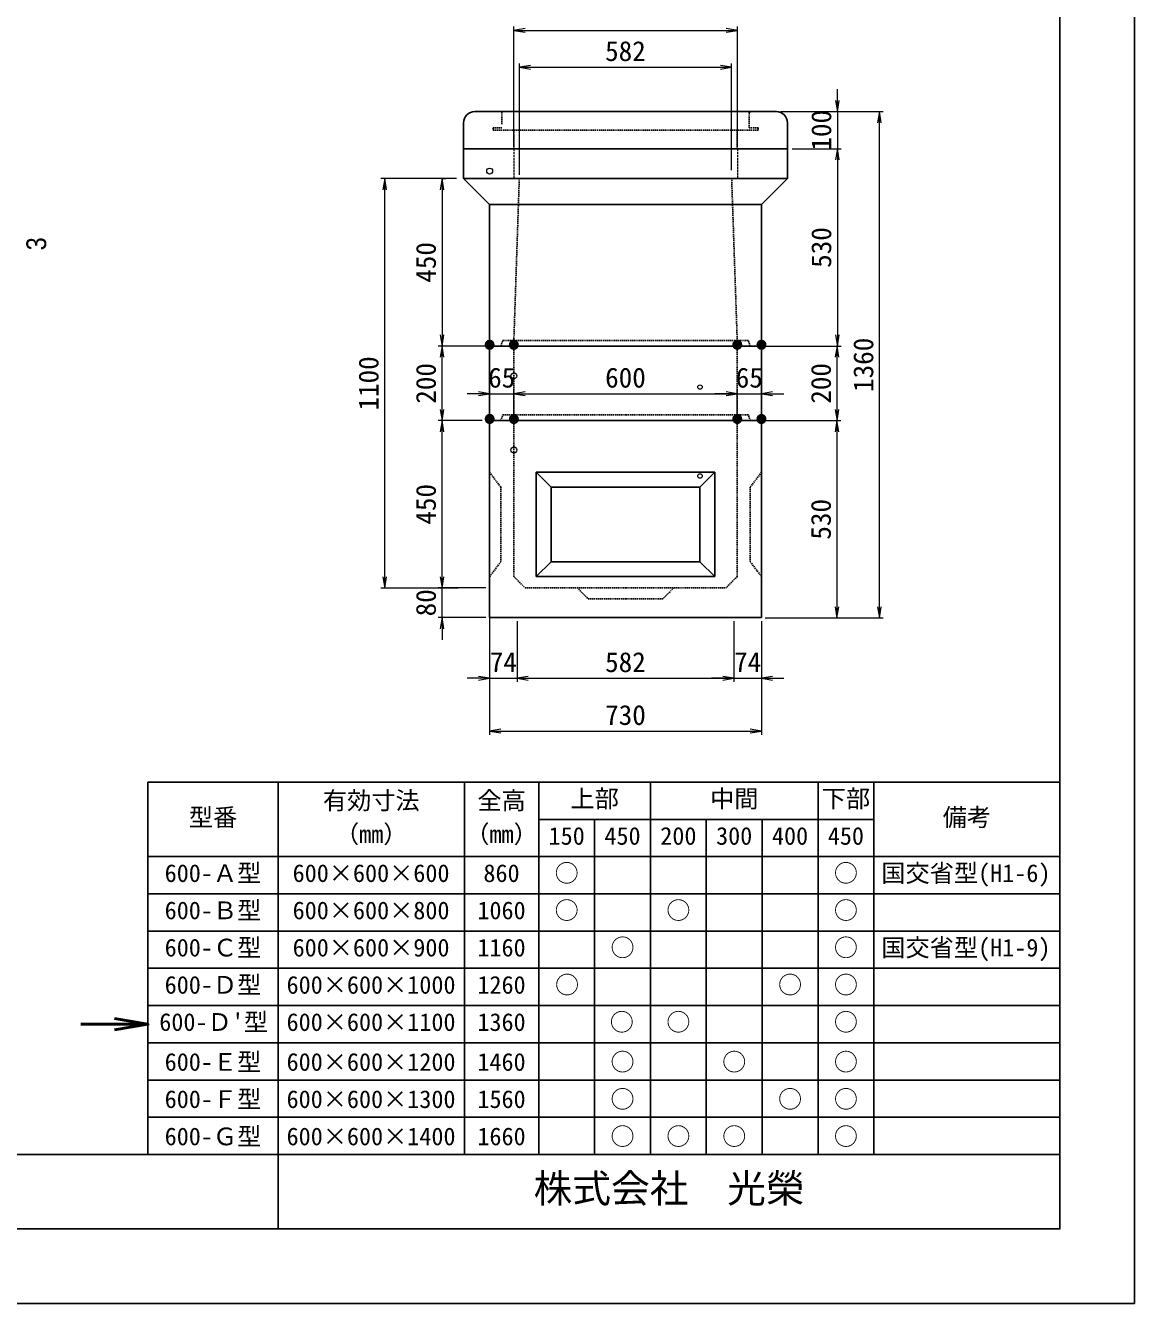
# Model space of a CAD drawing. Units: millimetres, scale not verified. Extents: x -210 to 210, y -148 to 148.
# Drawn here: x 61.1 to 210, y -148.5 to 23.1 of the extents above; entities that cross this region are included whole.
import ezdxf
from ezdxf.enums import TextEntityAlignment as Align

# ---------------------------------------------------------------- set-up
doc = ezdxf.new("R2010")
doc.units = ezdxf.units.MM
doc.linetypes.add('DASHED', pattern=[7.5, 6, -1.5])
doc.linetypes.add('USER2', pattern=[4.7625, 3.175, -1.5875])
doc.layers.add('0-0', color=7, linetype='Continuous')
for name, color, linetype, lineweight in [('0-1_0', 9, 'Continuous', 25), ('0-2_dims', 2, 'Continuous', 13), ('0-3_pen1実線', 4, 'Continuous', 13), ('0-4_pen2実線', 3, 'Continuous', 13), ('0-5_pen3実線', 7, 'Continuous', 25), ('0-6_pen4実線', 6, 'Continuous', 25), ('0-8_pen2破線', 3, 'USER2', 25), ('0-9_鉄筋', 7, 'Continuous', 13)]:
    doc.layers.add(name, color=color, linetype=linetype, lineweight=lineweight)
doc.styles.add('ＭＳ ゴシック', font='')
doc.styles.add('ＭＳ Ｐゴシック', font='')
doc.styles.get('ＭＳ ゴシック').set_extended_font_data('MS Gothic')
doc.styles.get('ＭＳ Ｐゴシック').set_extended_font_data('MS PGothic')

# ---------------------------------------------------------------- blocks, each defined once
blk = doc.blocks.new('部分図 1')
at = {"layer": '0-1_0'}
blk.add_lwpolyline([(0, 0), (8400, 0), (8400, 5940), (0, 5940)], close=True, dxfattribs=at)
at = {"layer": '0-2_dims', "lineweight": 18}
for p, q in [((7602, 3200.8), (7602, 3260.8)), ((7449, 3200.8), (7612, 3200.8)), ((7602, 3200.8), (7602, 3100.8)), ((7480.68, 3100.8), (7612, 3100.8)), ((7490.68, 3100.8), (7612, 3100.8)), ((7602, 3100.8), (7602, 3040.8)), ((7602, 3100.8), (7602, 2571)), ((6538.25, 3020.8), (6550, 3020.8)), ((6540, 3020.8), (6540, 2571)), ((6648, 2571), (6530, 2571)), ((7409, 2571), (7612, 2571)), ((6668, 2443), (6608, 2443)), ((6668, 2382), (6668, 2453)), ((6668, 2443), (6733, 2443)), ((6733, 2382), (6733, 2453)), ((6733, 2382), (6733, 2453)), ((6733, 2443), (6793, 2443)), ((6733, 2443), (7333, 2443)), ((7333, 2443), (7273, 2443)), ((7333, 2382), (7333, 2453)), ((7333, 2382), (7333, 2453)), ((7333, 2443), (7398, 2443)), ((7398, 2385.75), (7398, 2453)), ((7398, 2443), (7458, 2443)), ((7408, 2371), (7611, 2371)), ((7601, 2371), (7601, 1841)), ((6668, 1852), (6668, 1669)), ((6668, 1832), (6668, 1527)), ((6741.7, 1832), (6741.7, 1669)), ((6741.7, 1832), (6741.7, 1669)), ((7324.1, 1832), (7324.1, 1669)), ((7324.1, 1832), (7324.1, 1669)), ((7398, 1832), (7398, 1669)), ((7398, 1832), (7398, 1527)), ((7408, 1841), (7611, 1841)), ((6668, 1679), (6608, 1679)), ((6668, 1679), (6741.7, 1679)), ((6741.7, 1679), (6801.7, 1679)), ((6741.7, 1679), (7324.1, 1679)), ((7324.1, 1679), (7264.1, 1679)), ((7324.1, 1679), (7398, 1679)), ((7398, 1679), (7458, 1679)), ((6668, 1537), (7398, 1537))]:
    blk.add_line(p, q, dxfattribs=at)
at = {"layer": '0-2_dims', "lineweight": 50}
blk.add_line((5750, 750), (5570, 750), dxfattribs=at)
at = {"layer": '0-2_dims', "lineweight": 18}
for points in [[(7597, 3230.8), (7602, 3200.8), (7607, 3230.8)], [(7607, 3070.8), (7602, 3100.8), (7597, 3070.8)], [(7607, 3070.8), (7602, 3100.8), (7597, 3070.8)], [(6545, 2990.8), (6540, 3020.8), (6535, 2990.8)], [(6535, 2601), (6540, 2571), (6545, 2601)], [(7597, 2601), (7602, 2571), (7607, 2601)], [(6638, 2438), (6668, 2443), (6638, 2448)], [(6763, 2448), (6733, 2443), (6763, 2438)], [(6763, 2448), (6733, 2443), (6763, 2438)], [(7303, 2438), (7333, 2443), (7303, 2448)], [(7303, 2438), (7333, 2443), (7303, 2448)], [(7428, 2448), (7398, 2443), (7428, 2438)], [(7606, 2341), (7601, 2371), (7596, 2341)], [(7596, 1871), (7601, 1841), (7606, 1871)], [(6638, 1674), (6668, 1679), (6638, 1684)], [(6771.7, 1684), (6741.7, 1679), (6771.7, 1674)], [(6771.7, 1684), (6741.7, 1679), (6771.7, 1674)], [(7294.1, 1674), (7324.1, 1679), (7294.1, 1684)], [(7294.1, 1674), (7324.1, 1679), (7294.1, 1684)], [(7428, 1684), (7398, 1679), (7428, 1674)], [(6698, 1542), (6668, 1537), (6698, 1532)], [(7368, 1532), (7398, 1537), (7368, 1542)]]:
    blk.add_lwpolyline(points, dxfattribs=at)
at = {"layer": '0-2_dims', "lineweight": 50}
blk.add_lwpolyline([(5660, 735), (5750, 750), (5660, 765)], dxfattribs=at)
at = {"layer": '0-3_pen1実線'}
blk.add_line((7365.1, 3196.22), (7369.78, 3200.9), dxfattribs=at)
at = {"layer": '0-4_pen2実線'}
for centre, radius in [((6668, 3041), 8), ((6733, 2491), 8), ((7233, 2461), 6), ((6733, 2292), 8), ((7233, 2222), 6)]:
    blk.add_circle(centre, radius, dxfattribs=at)
at = {"layer": '0-5_pen3実線'}
for p, q in [((6628.1, 3200.9), (7438.1, 3200.9)), ((6598.1, 3170.9), (6598.1, 3100.9)), ((7468.1, 3170.9), (7468.1, 3100.9)), ((6598, 3101), (7468, 3101)), ((6598, 3101), (6598, 3021)), ((7468, 3101), (7468, 3021)), ((6598, 3021), (7468, 3021)), ((6668, 2951), (6598, 3021)), ((7398, 2951), (7468, 3021)), ((6668, 2951), (7398, 2951)), ((6668, 2951), (6668, 2571)), ((7398, 2951), (7398, 2571)), ((6668, 2571), (6668, 2371)), ((6668, 2571), (7398, 2571)), ((7398, 2571), (7398, 2371)), ((6668, 2372), (6668, 1842)), ((6668, 2371), (7398, 2371)), ((7398, 2372), (7398, 1842)), ((6793, 2232), (6793, 1952)), ((6793, 2232), (6833, 2192)), ((6793, 2232), (7033, 2232)), ((7033, 2232), (7273, 2232)), ((7273, 2232), (7233, 2192)), ((7273, 2232), (7273, 1952)), ((6833, 2192), (6833, 1992)), ((6833, 2192), (7033, 2192)), ((7033, 2192), (7233, 2192)), ((7233, 2192), (7233, 1992)), ((6793, 1952), (6833, 1992)), ((6833, 1992), (7033, 1992)), ((7033, 1992), (7233, 1992)), ((7273, 1952), (7233, 1992)), ((6793, 1952), (7033, 1952)), ((7033, 1952), (7273, 1952)), ((6668, 1842), (7398, 1842)), ((6100, 1400), (6100, 400)), ((6600, 1400), (6600, 400)), ((6800, 1400), (6800, 400)), ((7100, 1400), (7100, 400)), ((7550, 1400), (7550, 400)), ((7700, 1400), (7700, 400)), ((6800, 1300), (7700, 1300)), ((6950, 1300), (6950, 400)), ((7250, 1300), (7250, 400)), ((7400, 1300), (7400, 400)), ((5750, 1200), (8200, 1200)), ((5750, 1100), (8200, 1100)), ((5750, 1000), (8200, 1000)), ((5750, 900), (8200, 900)), ((5750, 800), (8200, 800)), ((5750, 700), (8200, 700)), ((5750, 600), (8200, 600)), ((5750, 500), (8200, 500))]:
    blk.add_line(p, q, dxfattribs=at)
for centre, start, end in [((6628.1, 3170.9), 90, 180), ((7438.1, 3170.9), 0, 90)]:
    blk.add_arc(centre, 30, start, end, dxfattribs=at)
at = {"layer": '0-6_pen4実線'}
for p, q in [((8200, 2400), (8200, 1400)), ((5750, 1400), (8200, 1400)), ((5750, 1400), (5750, 400)), ((8200, 1400), (8200, 400)), ((200, 400), (8200, 400)), ((6100, 400), (6100, 200))]:
    blk.add_line(p, q, dxfattribs=at)
blk.add_lwpolyline([(200, 200), (8200, 200), (8200, 5740), (200, 5740)], close=True, dxfattribs=at)
at = {"layer": '0-8_pen2破線'}
for p, q in [((6701.1, 3200.9), (6701.1, 3165.9)), ((7365.1, 3200.9), (7365.1, 3156.9)), ((6677.1, 3156.9), (6701.1, 3156.9)), ((6677.1, 3156.9), (6677.1, 3150.9)), ((6677.1, 3150.9), (7333.1, 3150.9)), ((6733.1, 3150.9), (6733.1, 3100.9)), ((7389.1, 3150.9), (7333.1, 3150.9)), ((7333.1, 3150.9), (7333.1, 3100.9)), ((7389.1, 3156.9), (7365.1, 3156.9)), ((7389.1, 3156.9), (7389.1, 3150.9)), ((6747.6, 3021.19), (6733, 2586)), ((7318, 3022.03), (7333, 2586)), ((6698, 2571), (6703, 2586)), ((7363, 2586), (6703, 2586)), ((7368, 2571), (7363, 2586)), ((6733, 2571), (6733, 2386)), ((7333, 2571), (7333, 2386)), ((6698, 2371), (6703, 2386)), ((7033, 2386), (6703, 2386)), ((6733, 2372), (6733, 1952)), ((7363, 2386), (7033, 2386)), ((7333, 2372), (7333, 1952)), ((7368, 2371), (7363, 2386)), ((6668, 2232), (6698, 2192)), ((6733, 1952), (6763, 1922)), ((6763, 1922), (7033, 1922)), ((6903, 1922), (6933, 1892)), ((7033, 1922), (7303, 1922)), ((7163, 1922), (7133, 1892)), ((7333, 1952), (7303, 1922)), ((6933, 1892), (7033, 1892)), ((7033, 1892), (7133, 1892))]:
    blk.add_line(p, q, dxfattribs=at)
for points in [[(7398, 2232), (7368, 2192), (7368, 1992), (7398, 1952)], [(6698, 2192), (6698, 1992), (6668, 1952)]]:
    blk.add_lwpolyline(points, dxfattribs=at)
at = {"layer": '0-9_鉄筋'}
for p, q in [((6733, 3111), (6733, 3429)), ((6733, 3419), (7333.4, 3419)), ((7333.4, 3111), (7333.4, 3429)), ((6747.9, 3031.19), (6747.9, 3330)), ((7317.9, 3043.2), (7317.9, 3330)), ((6747.9, 3320), (7317.9, 3320)), ((6638, 2371), (6530, 2371)), ((6540, 1921.5), (6540, 2371)), ((6540, 1921.5), (6540, 1981.5)), ((6658, 1921.5), (6530, 1921.5)), ((6658, 1921.5), (6530, 1921.5)), ((6540, 1842), (6540, 1921.5)), ((6658, 1842), (6530, 1842)), ((6540, 1842), (6540, 1782))]:
    blk.add_line(p, q, dxfattribs=at)
at = {"layer": '0-9_鉄筋', "color": 2}
for p, q in [((7479, 3200.8), (7725, 3200.8)), ((7715, 1841), (7715, 3200.8)), ((6579, 3020.8), (6376, 3020.8)), ((6386, 1921), (6386, 3020.8)), ((6658, 2571), (6530, 2571)), ((6540, 2371), (6540, 2571)), ((7408, 2571), (7611.1, 2571)), ((7601.1, 2371), (7601.1, 2571)), ((6648, 2371), (6530, 2371)), ((7418, 2371), (7611.1, 2371)), ((6583.5, 1921), (6376, 1921)), ((7468.75, 1841), (7725, 1841))]:
    blk.add_line(p, q, dxfattribs=at)
at = {"layer": '0-9_鉄筋', "color": 3, "linetype": 'DASHED'}
for p, q in [((6733, 3101), (6733, 3021.19)), ((7333.4, 3101), (7333.4, 3021.19))]:
    blk.add_line(p, q, dxfattribs=at)
at = {"layer": '0-9_鉄筋'}
for points in [[(6763, 3424), (6733, 3419), (6763, 3414)], [(7303.4, 3414), (7333.4, 3419), (7303.4, 3424)], [(6777.9, 3325), (6747.9, 3320), (6777.9, 3315)], [(7287.9, 3315), (7317.9, 3320), (7287.9, 3325)], [(6545, 2341), (6540, 2371), (6535, 2341)], [(6535, 1951.5), (6540, 1921.5), (6545, 1951.5)], [(6535, 1951.5), (6540, 1921.5), (6545, 1951.5)], [(6545, 1812), (6540, 1842), (6535, 1812)]]:
    blk.add_lwpolyline(points, dxfattribs=at)
at = {"layer": '0-9_鉄筋', "color": 2}
for points in [[(7720, 3170.8), (7715, 3200.8), (7710, 3170.8)], [(6391, 2990.8), (6386, 3020.8), (6381, 2990.8)], [(6545, 2541), (6540, 2571), (6535, 2541)], [(7606.1, 2541), (7601.1, 2571), (7596.1, 2541)], [(6535, 2401), (6540, 2371), (6545, 2401)], [(7596.1, 2401), (7601.1, 2371), (7606.1, 2401)], [(6381, 1951), (6386, 1921), (6391, 1951)], [(7710, 1871), (7715, 1841), (7720, 1871)]]:
    blk.add_lwpolyline(points, dxfattribs=at)
at = {"layer": '0-2_dims', "color": 7, "style": 'ＭＳ ゴシック'}
for s, p in [('100', (7601.5, 3096.05)), ('530', (7601.5, 2781.15)), ('450', (6539.5, 2741.15)), ('530', (7600.5, 2051.25))]:
    blk.add_text(s, height=53.52, rotation=90, dxfattribs=at).set_placement(p, align=Align.BOTTOM_LEFT)
at = {"layer": '0-2_dims', "color": 7, "style": 'ＭＳ Ｐゴシック', "width": 0.9}
blk.add_text('3', height=53.32, rotation=90, dxfattribs=at).set_placement((5492.78, 2828.22), align=Align.BOTTOM_LEFT)
at = {"layer": '0-2_dims', "color": 7, "style": 'ＭＳ ゴシック'}
for s, p in [('65', (6664, 2443.5)), ('600', (6978.25, 2443.5)), ('65', (7329, 2443.5)), ('74', (6668.35, 1679.5)), ('582', (6978.15, 1679.5)), ('74', (7324.55, 1679.5)), ('730', (6978.25, 1537.5))]:
    blk.add_text(s, height=53.52, dxfattribs=at).set_placement(p, align=Align.BOTTOM_LEFT)
at = {"layer": '0-5_pen3実線', "style": 'ＭＳ ゴシック'}
for s, height, p in [('有効寸法', 47.65, (6220.02, 1312.5)), ('全高', 47.65, (6635.01, 1312.51)), ('上部', 47.68, (6884.97, 1317.49)), ('中間', 47.64, (7260.02, 1317.51)), ('下部', 47.68, (7559.97, 1317.48)), ('型番', 47.64, (5860.01, 1267.51)), ('備考', 47.63, (7885.03, 1267.51)), ('（mm）', 47.66, (6252.49, 1222.5)), ('（mm）', 47.66, (6602.49, 1222.5)), ('150', 47.65, (6826.26, 1217.5)), ('450', 47.64, (6976.27, 1217.51)), ('200', 47.65, (7126.26, 1217.5)), ('300', 47.64, (7276.26, 1217.51)), ('400', 47.64, (7426.27, 1217.51)), ('450', 47.64, (7576.27, 1217.51)), ('600-Ａ型', 47.65, (5795.01, 1117.5)), ('600×600×600', 47.65, (6138.75, 1117.5)), ('860', 47.65, (6651.25, 1117.5)), ('○', 47.58, (6842.55, 1117.55)), ('○', 47.58, (7592.55, 1117.55)), ('国交省型(H1-6)', 47.65, (7720, 1117.5)), ('600-Ｂ型', 47.65, (5795.01, 1017.5)), ('600×600×800', 47.65, (6138.75, 1017.5)), ('1060', 47.65, (6635.01, 1017.5)), ('○', 47.58, (6842.55, 1017.55)), ('○', 47.58, (7142.55, 1017.55)), ('○', 47.58, (7592.55, 1017.55)), ('600-Ｃ型', 47.65, (5795.01, 917.5)), ('600×600×900', 47.65, (6138.75, 917.5)), ('1160', 47.65, (6635.01, 917.5)), ('○', 47.58, (6992.55, 917.55)), ('○', 47.58, (7592.55, 917.55)), ('国交省型(H1-9)', 47.65, (7720, 917.5)), ('600-Ｄ型', 47.65, (5795.01, 817.5)), ('600×600×1000', 47.65, (6122.5, 817.5)), ('1260', 47.65, (6635.01, 817.5)), ('○', 47.58, (6843.55, 817.55)), ('○', 47.58, (7442.55, 817.55)), ('○', 47.58, (7592.55, 817.55)), ("600-Ｄ'型", 47.65, (5780.54, 717.61)), ('600×600×1100', 47.65, (6122.5, 717.5)), ('1360', 47.65, (6635.01, 717.5)), ('○', 47.58, (6990.55, 717.55)), ('○', 47.58, (7142.55, 717.55)), ('○', 47.58, (7592.55, 717.55)), ('600-Ｅ型', 47.65, (5795.01, 610.5)), ('600×600×1200', 47.65, (6122.5, 610.5)), ('1460', 47.65, (6635.01, 610.5)), ('○', 47.58, (6992.55, 610.55)), ('○', 47.58, (7292.55, 610.55)), ('○', 47.58, (7592.55, 610.55)), ('600-Ｆ型', 47.65, (5795.01, 510.5)), ('600×600×1300', 47.65, (6122.5, 510.5)), ('1560', 47.65, (6635.01, 510.5)), ('○', 47.58, (6992.55, 510.55)), ('○', 47.58, (7442.55, 510.55)), ('○', 47.58, (7592.55, 510.55)), ('600-Ｇ型', 47.65, (5795.01, 410.5)), ('600×600×1400', 47.65, (6122.5, 410.5)), ('1660', 47.65, (6635.01, 410.5)), ('○', 47.58, (6992.55, 410.55)), ('○', 47.58, (7142.55, 410.55)), ('○', 47.58, (7292.55, 410.55)), ('○', 47.58, (7592.55, 410.55)), ('株式会社\u3000光榮', 76.24, (6786.05, 248.01))]:
    blk.add_text(s, height=height, dxfattribs=at).set_placement(p, align=Align.BOTTOM_LEFT)
at = {"layer": '0-9_鉄筋', "style": 'ＭＳ ゴシック'}
for s, height, p in [('582', 53.52, (6978.15, 3320.5)), ('●', 21.99, (6653, 2556.3)), ('●', 21.99, (6718, 2556.1)), ('●', 21.99, (7318.1, 2556.5)), ('●', 21.99, (7383.1, 2556.3)), ('●', 21.99, (6653, 2357.1)), ('●', 21.99, (6718, 2356.9)), ('●', 21.99, (7318.1, 2357.1)), ('●', 21.99, (7383.1, 2356.9))]:
    blk.add_text(s, height=height, dxfattribs=at).set_placement(p, align=Align.BOTTOM_LEFT)
for s, p in [('1360', (7714.5, 2447.9)), ('1100', (6385.5, 2397.9)), ('200', (6539.5, 2416.25)), ('200', (7600.6, 2416.25)), ('450', (6539.5, 2091.5)), ('80', (6539.5, 1845.25))]:
    blk.add_text(s, height=53.52, rotation=90, dxfattribs=at).set_placement(p, align=Align.BOTTOM_LEFT)

msp = doc.modelspace()

# ---------------------------------------------------------------- block references
at = {"layer": '0-0', "xscale": 0.05, "yscale": 0.05}
msp.add_blockref('部分図 1', (-210, -148.5), dxfattribs=at)

doc.saveas('drawing.dxf')
